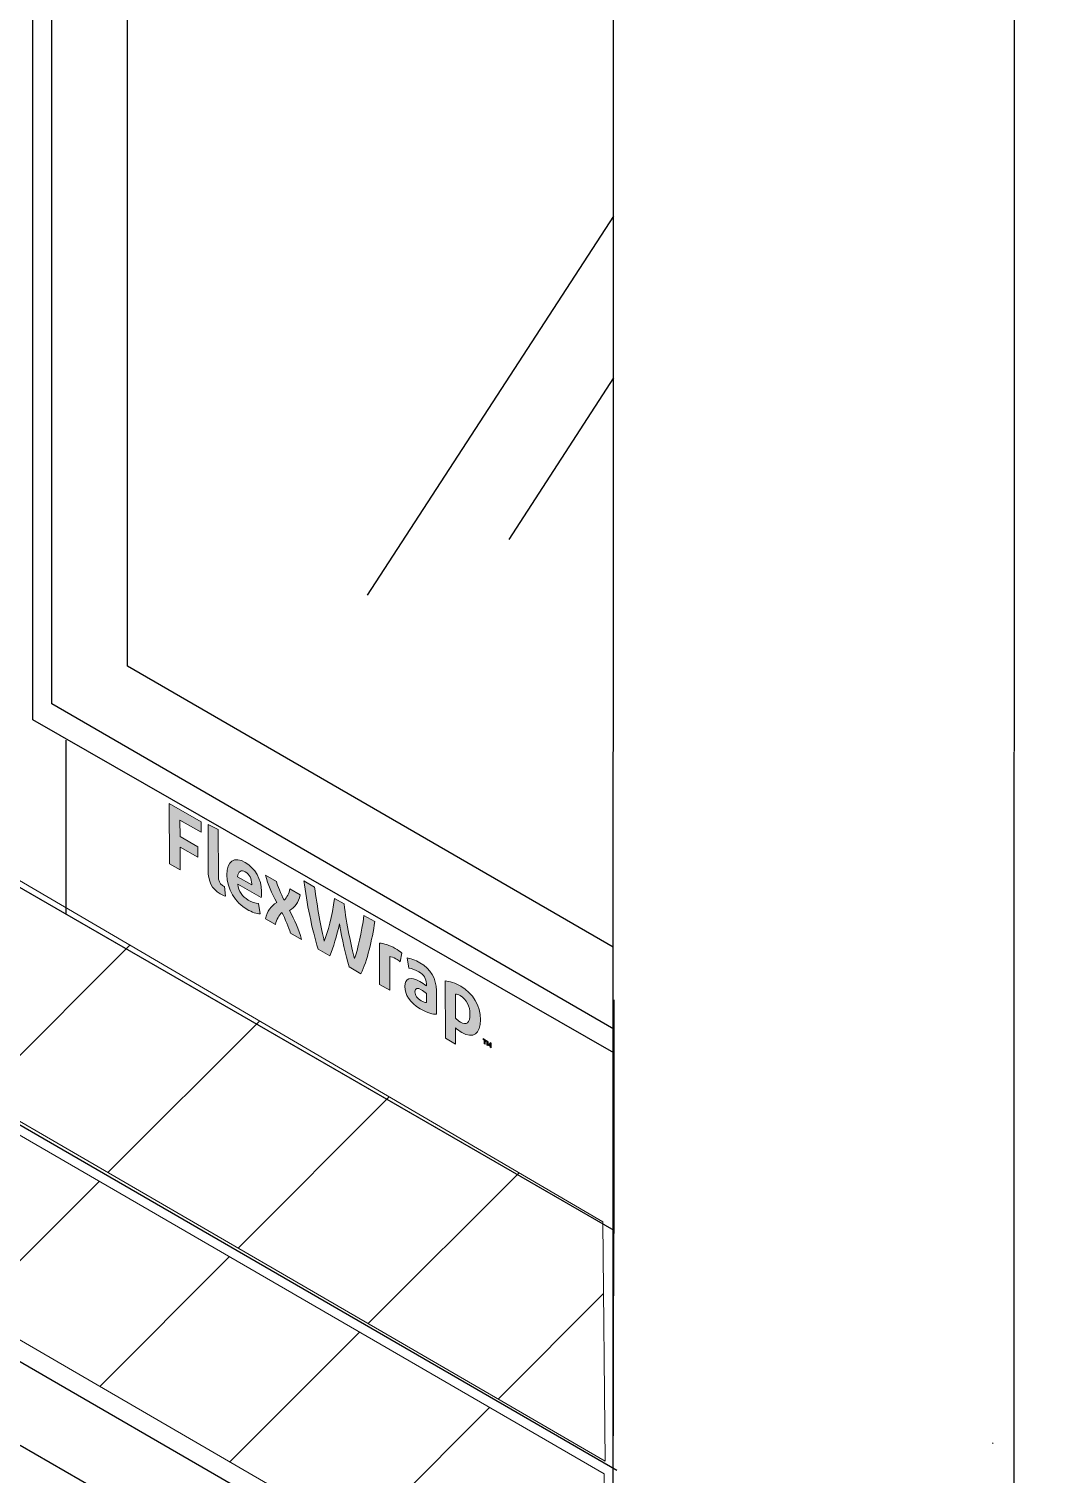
# Model space of a CAD drawing. Extents: x -1279 to 5791, y -3809 to 1769.
# Drawn here: x 4376.8 to 4447.5, y -2836.9 to -2737.5 of the extents above; entities that cross this region are included whole.
import ezdxf

# ---------------------------------------------------------------- set-up
doc = ezdxf.new("R2010")
doc.units = 0
doc.header["$MEASUREMENT"] = 0
for name, color, linetype, lineweight in [('G-ANNO-TTLB', 7, 'Continuous', 0), ('Layer 12', 7, 'Continuous', 0), ('TYVEK', 7, 'Continuous', 0)]:
    doc.layers.add(name, color=color, linetype=linetype, lineweight=lineweight)
pattern_1 = [(45, (0, 0), (-7.071067, 7.071069), [])]

# ---------------------------------------------------------------- blocks, each defined once
blk = doc.blocks.new('Block_281')
at = {"layer": 'TYVEK', "true_color": 0x003b71, "transparency": 33554687}
h = blk.add_hatch(color=156, dxfattribs=at)
h.dxf.hatch_style = 2
edge = h.paths.add_edge_path()
edge.add_spline(control_points=[(4386.419, -2794.903), (4386.419, -2794.903), (4386.409, -2790.763), (4386.409, -2790.763), (4386.409, -2790.763), (4388.594, -2792.017), (4388.594, -2792.017), (4388.594, -2792.017), (4388.596, -2792.739), (4388.596, -2792.739), (4388.596, -2792.739), (4387.144, -2791.905), (4387.144, -2791.905), (4387.144, -2791.905), (4387.147, -2793.029), (4387.147, -2793.029), (4387.147, -2793.029), (4388.368, -2793.73), (4388.368, -2793.73), (4388.368, -2793.73), (4388.37, -2794.452), (4388.37, -2794.452), (4388.37, -2794.452), (4387.149, -2793.751), (4387.149, -2793.751), (4387.149, -2793.751), (4387.152, -2795.325), (4387.152, -2795.325), (4387.152, -2795.325), (4386.419, -2794.903), (4386.419, -2794.903)], knot_values=[0, 0, 0, 0, 1, 1, 1, 2, 2, 2, 3, 3, 3, 4, 4, 4, 5, 5, 5, 6, 6, 6, 7, 7, 7, 8, 8, 8, 9, 9, 9, 10, 10, 10, 10], degree=3, periodic=0)
h = blk.add_hatch(color=156, dxfattribs=at)
h.dxf.hatch_style = 2
edge = h.paths.add_edge_path()
edge.add_spline(control_points=[(4389.792, -2795.747), (4389.793, -2796.066), (4389.865, -2796.279), (4390.07, -2796.397), (4390.121, -2796.426), (4390.173, -2796.45), (4390.219, -2796.465), (4390.219, -2796.465), (4390.272, -2797.139), (4390.272, -2797.139), (4390.174, -2797.107), (4390.015, -2797.039), (4389.913, -2796.98), (4389.323, -2796.641), (4389.086, -2796.062), (4389.084, -2795.352), (4389.084, -2795.352), (4389.076, -2792.194), (4389.076, -2792.194), (4389.076, -2792.194), (4389.784, -2792.553), (4389.784, -2792.553), (4389.784, -2792.553), (4389.792, -2795.747), (4389.792, -2795.747)], knot_values=[0, 0, 0, 0, 1, 1, 1, 2, 2, 2, 3, 3, 3, 4, 4, 4, 5, 5, 5, 6, 6, 6, 7, 7, 7, 8, 8, 8, 8], degree=3, periodic=0)
h = blk.add_hatch(color=156, dxfattribs=at)
h.dxf.hatch_style = 2
edge = h.paths.add_edge_path()
edge.add_spline(control_points=[(4391.103, -2795.797), (4391.103, -2795.797), (4392.078, -2796.357), (4392.078, -2796.357), (4392.078, -2796.357), (4392.078, -2796.286), (4392.078, -2796.286), (4392.077, -2795.954), (4391.923, -2795.624), (4391.64, -2795.462), (4391.343, -2795.291), (4391.149, -2795.421), (4391.103, -2795.797)], knot_values=[0, 0, 0, 0, 1, 1, 1, 2, 2, 2, 3, 3, 3, 4, 4, 4, 4], degree=3, periodic=0)
edge = h.paths.add_edge_path()
edge.add_spline(control_points=[(4392.662, -2798.358), (4392.436, -2798.346), (4392.103, -2798.238), (4391.765, -2798.043), (4390.939, -2797.569), (4390.373, -2796.642), (4390.37, -2795.66), (4390.368, -2794.719), (4390.885, -2794.378), (4391.639, -2794.811), (4392.311, -2795.197), (4392.753, -2796), (4392.755, -2796.793), (4392.756, -2796.97), (4392.746, -2797.118), (4392.736, -2797.231), (4392.736, -2797.231), (4391.115, -2796.3), (4391.115, -2796.3), (4391.183, -2796.811), (4391.424, -2797.163), (4391.835, -2797.398), (4392.086, -2797.543), (4392.327, -2797.616), (4392.547, -2797.636), (4392.547, -2797.636), (4392.662, -2798.358), (4392.662, -2798.358)], knot_values=[0, 0, 0, 0, 1, 1, 1, 2, 2, 2, 3, 3, 3, 4, 4, 4, 5, 5, 5, 6, 6, 6, 7, 7, 7, 8, 8, 8, 9, 9, 9, 9], degree=3, periodic=0)
h = blk.add_hatch(color=156, dxfattribs=at)
h.dxf.hatch_style = 2
edge = h.paths.add_edge_path()
edge.add_spline(control_points=[(4393.802, -2797.559), (4393.457, -2796.924), (4393.185, -2796.36), (4393.024, -2795.677), (4393.024, -2795.677), (4393.788, -2796.116), (4393.788, -2796.116), (4393.856, -2796.42), (4394.083, -2796.952), (4394.309, -2797.419), (4394.498, -2797.203), (4394.661, -2796.948), (4394.697, -2796.637), (4394.697, -2796.637), (4395.415, -2797.049), (4395.415, -2797.049), (4395.283, -2797.588), (4395.058, -2797.89), (4394.675, -2798.125), (4395.045, -2798.816), (4395.297, -2799.375), (4395.509, -2800.122), (4395.509, -2800.122), (4394.745, -2799.683), (4394.745, -2799.683), (4394.636, -2799.29), (4394.379, -2798.699), (4394.163, -2798.25), (4393.968, -2798.464), (4393.785, -2798.713), (4393.714, -2799.092), (4393.714, -2799.092), (4393.026, -2798.697), (4393.026, -2798.697), (4393.153, -2798.155), (4393.393, -2797.82), (4393.802, -2797.559)], knot_values=[0, 0, 0, 0, 1, 1, 1, 2, 2, 2, 3, 3, 3, 4, 4, 4, 5, 5, 5, 6, 6, 6, 7, 7, 7, 8, 8, 8, 9, 9, 9, 10, 10, 10, 11, 11, 11, 12, 12, 12, 12], degree=3, periodic=0)
h = blk.add_hatch(color=156, dxfattribs=at)
h.dxf.hatch_style = 2
edge = h.paths.add_edge_path()
edge.add_spline(control_points=[(4399.804, -2798.453), (4399.804, -2798.453), (4400.553, -2798.883), (4400.553, -2798.883), (4400.361, -2800.149), (4400.026, -2801.581), (4399.593, -2802.467), (4399.593, -2802.467), (4398.788, -2802.004), (4398.788, -2802.004), (4398.534, -2801.121), (4398.307, -2800.121), (4398.114, -2799.042), (4397.922, -2799.901), (4397.703, -2800.643), (4397.449, -2801.236), (4397.449, -2801.236), (4396.643, -2800.773), (4396.643, -2800.773), (4396.23, -2799.402), (4395.862, -2797.566), (4395.669, -2796.079), (4395.669, -2796.079), (4396.412, -2796.506), (4396.412, -2796.506), (4396.575, -2797.845), (4396.865, -2799.412), (4397.077, -2800.225), (4397.296, -2799.66), (4397.637, -2798.496), (4397.782, -2797.292), (4397.782, -2797.292), (4398.439, -2797.669), (4398.439, -2797.669), (4398.596, -2799.047), (4398.933, -2800.599), (4399.16, -2801.421), (4399.364, -2800.846), (4399.653, -2799.612), (4399.804, -2798.453)], knot_values=[0, 0, 0, 0, 1, 1, 1, 2, 2, 2, 3, 3, 3, 4, 4, 4, 5, 5, 5, 6, 6, 6, 7, 7, 7, 8, 8, 8, 9, 9, 9, 10, 10, 10, 11, 11, 11, 12, 12, 12, 13, 13, 13, 13], degree=3, periodic=0)
h = blk.add_hatch(color=156, dxfattribs=at)
h.dxf.hatch_style = 2
edge = h.paths.add_edge_path()
edge.add_spline(control_points=[(4401.945, -2800.728), (4402.13, -2800.834), (4402.305, -2800.958), (4402.407, -2801.046), (4402.407, -2801.046), (4402.306, -2801.656), (4402.306, -2801.656), (4402.219, -2801.57), (4402.111, -2801.496), (4402.003, -2801.435), (4401.814, -2801.326), (4401.686, -2801.293), (4401.578, -2801.291), (4401.578, -2801.291), (4401.584, -2803.61), (4401.584, -2803.61), (4401.584, -2803.61), (4400.876, -2803.203), (4400.876, -2803.203), (4400.876, -2803.203), (4400.869, -2800.37), (4400.869, -2800.37), (4401.145, -2800.369), (4401.576, -2800.516), (4401.945, -2800.728)], knot_values=[0, 0, 0, 0, 1, 1, 1, 2, 2, 2, 3, 3, 3, 4, 4, 4, 5, 5, 5, 6, 6, 6, 7, 7, 7, 8, 8, 8, 8], degree=3, periodic=0)
h = blk.add_hatch(color=156, dxfattribs=at)
h.dxf.hatch_style = 2
edge = h.paths.add_edge_path()
edge.add_spline(control_points=[(4404.101, -2804.458), (4404.101, -2804.458), (4404.099, -2803.825), (4404.099, -2803.825), (4403.981, -2803.728), (4403.858, -2803.64), (4403.735, -2803.569), (4403.499, -2803.433), (4403.315, -2803.434), (4403.315, -2803.712), (4403.316, -2803.96), (4403.47, -2804.179), (4403.742, -2804.335), (4403.896, -2804.423), (4404.024, -2804.461), (4404.101, -2804.458)], knot_values=[0, 0, 0, 0, 1, 1, 1, 2, 2, 2, 3, 3, 3, 4, 4, 4, 5, 5, 5, 5], degree=3, periodic=0)
edge = h.paths.add_edge_path()
edge.add_spline(control_points=[(4403.672, -2804.879), (4402.969, -2804.476), (4402.614, -2803.876), (4402.613, -2803.344), (4402.611, -2802.758), (4403.026, -2802.654), (4403.642, -2803.001), (4403.785, -2803.084), (4403.97, -2803.213), (4404.098, -2803.311), (4404.098, -2803.311), (4404.098, -2803.169), (4404.098, -2803.169), (4404.097, -2802.808), (4403.917, -2802.533), (4403.573, -2802.336), (4403.348, -2802.206), (4403.107, -2802.109), (4402.896, -2802.089), (4402.896, -2802.089), (4402.767, -2801.376), (4402.767, -2801.376), (4402.987, -2801.397), (4403.341, -2801.529), (4403.654, -2801.709), (4404.408, -2802.142), (4404.784, -2802.818), (4404.785, -2803.617), (4404.785, -2803.617), (4404.789, -2805.261), (4404.789, -2805.261), (4404.579, -2805.265), (4404.185, -2805.174), (4403.672, -2804.879)], knot_values=[0, 0, 0, 0, 1, 1, 1, 2, 2, 2, 3, 3, 3, 4, 4, 4, 5, 5, 5, 6, 6, 6, 7, 7, 7, 8, 8, 8, 9, 9, 9, 10, 10, 10, 11, 11, 11, 11], degree=3, periodic=0)
h = blk.add_hatch(color=156, dxfattribs=at)
h.dxf.hatch_style = 2
edge = h.paths.add_edge_path()
edge.add_spline(control_points=[(4406.435, -2805.792), (4406.887, -2806.052), (4407.096, -2805.853), (4407.095, -2805.244), (4407.093, -2804.711), (4406.898, -2804.244), (4406.431, -2803.976), (4406.303, -2803.903), (4406.21, -2803.879), (4406.103, -2803.865), (4406.103, -2803.865), (4406.107, -2805.521), (4406.107, -2805.521), (4406.204, -2805.624), (4406.286, -2805.707), (4406.435, -2805.792)], knot_values=[0, 0, 0, 0, 1, 1, 1, 2, 2, 2, 3, 3, 3, 4, 4, 4, 5, 5, 5, 5], degree=3, periodic=0)
edge = h.paths.add_edge_path()
edge.add_spline(control_points=[(4406.539, -2806.514), (4406.36, -2806.411), (4406.237, -2806.316), (4406.108, -2806.19), (4406.108, -2806.19), (4406.111, -2807.313), (4406.111, -2807.313), (4406.111, -2807.313), (4405.408, -2806.91), (4405.408, -2806.91), (4405.408, -2806.91), (4405.399, -2802.964), (4405.399, -2802.964), (4405.691, -2802.978), (4406.101, -2803.113), (4406.465, -2803.323), (4407.306, -2803.806), (4407.811, -2804.686), (4407.813, -2805.632), (4407.815, -2806.602), (4407.34, -2806.973), (4406.539, -2806.514)], knot_values=[0, 0, 0, 0, 1, 1, 1, 2, 2, 2, 3, 3, 3, 4, 4, 4, 5, 5, 5, 6, 6, 6, 7, 7, 7, 7], degree=3, periodic=0)
h = blk.add_hatch(color=156, dxfattribs=at)
h.dxf.hatch_style = 2
edge = h.paths.add_edge_path()
edge.add_spline(control_points=[(4408.321, -2807.119), (4408.347, -2807.206), (4408.372, -2807.273), (4408.403, -2807.343), (4408.433, -2807.308), (4408.455, -2807.268), (4408.48, -2807.21), (4408.48, -2807.21), (4408.554, -2807.252), (4408.554, -2807.252), (4408.554, -2807.252), (4408.554, -2807.558), (4408.554, -2807.558), (4408.554, -2807.558), (4408.49, -2807.521), (4408.49, -2807.521), (4408.49, -2807.521), (4408.49, -2807.38), (4408.49, -2807.38), (4408.49, -2807.38), (4408.493, -2807.335), (4408.493, -2807.335), (4408.472, -2807.368), (4408.448, -2807.403), (4408.426, -2807.429), (4408.426, -2807.429), (4408.377, -2807.401), (4408.377, -2807.401), (4408.355, -2807.349), (4408.33, -2807.285), (4408.309, -2807.226), (4408.309, -2807.226), (4408.312, -2807.278), (4408.312, -2807.278), (4408.312, -2807.278), (4408.312, -2807.419), (4408.312, -2807.419), (4408.312, -2807.419), (4408.248, -2807.382), (4408.248, -2807.382), (4408.248, -2807.382), (4408.247, -2807.076), (4408.247, -2807.076), (4408.247, -2807.076), (4408.321, -2807.119), (4408.321, -2807.119)], knot_values=[0, 0, 0, 0, 1, 1, 1, 2, 2, 2, 3, 3, 3, 4, 4, 4, 5, 5, 5, 6, 6, 6, 7, 7, 7, 8, 8, 8, 9, 9, 9, 10, 10, 10, 11, 11, 11, 12, 12, 12, 13, 13, 13, 14, 14, 14, 15, 15, 15, 15], degree=3, periodic=0)
edge = h.paths.add_edge_path()
edge.add_spline(control_points=[(4408.075, -2807.045), (4408.075, -2807.045), (4408.004, -2807.004), (4408.004, -2807.004), (4408.004, -2807.004), (4408.003, -2806.937), (4408.003, -2806.937), (4408.003, -2806.937), (4408.218, -2807.06), (4408.218, -2807.06), (4408.218, -2807.06), (4408.218, -2807.127), (4408.218, -2807.127), (4408.218, -2807.127), (4408.146, -2807.086), (4408.146, -2807.086), (4408.146, -2807.086), (4408.147, -2807.324), (4408.147, -2807.324), (4408.147, -2807.324), (4408.076, -2807.283), (4408.076, -2807.283), (4408.076, -2807.283), (4408.075, -2807.045), (4408.075, -2807.045)], knot_values=[0, 0, 0, 0, 1, 1, 1, 2, 2, 2, 3, 3, 3, 4, 4, 4, 5, 5, 5, 6, 6, 6, 7, 7, 7, 8, 8, 8, 8], degree=3, periodic=0)
at = {"layer": 'TYVEK'}
for points, knots in [([(4386.419, -2794.903), (4386.419, -2794.903), (4386.409, -2790.763), (4386.409, -2790.763), (4386.409, -2790.763), (4388.594, -2792.017), (4388.594, -2792.017), (4388.594, -2792.017), (4388.596, -2792.739), (4388.596, -2792.739), (4388.596, -2792.739), (4387.144, -2791.905), (4387.144, -2791.905), (4387.144, -2791.905), (4387.147, -2793.029), (4387.147, -2793.029), (4387.147, -2793.029), (4388.368, -2793.73), (4388.368, -2793.73), (4388.368, -2793.73), (4388.37, -2794.452), (4388.37, -2794.452), (4388.37, -2794.452), (4387.149, -2793.751), (4387.149, -2793.751), (4387.149, -2793.751), (4387.152, -2795.325), (4387.152, -2795.325), (4387.152, -2795.325), (4386.419, -2794.903), (4386.419, -2794.903)], [0, 0, 0, 0, 1, 1, 1, 2, 2, 2, 3, 3, 3, 4, 4, 4, 5, 5, 5, 6, 6, 6, 7, 7, 7, 8, 8, 8, 9, 9, 9, 10, 10, 10, 10]), ([(4389.792, -2795.747), (4389.793, -2796.066), (4389.865, -2796.279), (4390.07, -2796.397), (4390.121, -2796.426), (4390.173, -2796.45), (4390.219, -2796.465), (4390.219, -2796.465), (4390.272, -2797.139), (4390.272, -2797.139), (4390.174, -2797.107), (4390.015, -2797.039), (4389.913, -2796.98), (4389.323, -2796.641), (4389.086, -2796.062), (4389.084, -2795.352), (4389.084, -2795.352), (4389.076, -2792.194), (4389.076, -2792.194), (4389.076, -2792.194), (4389.784, -2792.553), (4389.784, -2792.553), (4389.784, -2792.553), (4389.792, -2795.747), (4389.792, -2795.747)], [0, 0, 0, 0, 1, 1, 1, 2, 2, 2, 3, 3, 3, 4, 4, 4, 5, 5, 5, 6, 6, 6, 7, 7, 7, 8, 8, 8, 8]), ([(4392.662, -2798.358), (4392.436, -2798.346), (4392.103, -2798.238), (4391.765, -2798.043), (4390.939, -2797.569), (4390.373, -2796.642), (4390.37, -2795.66), (4390.368, -2794.719), (4390.885, -2794.378), (4391.639, -2794.811), (4392.311, -2795.197), (4392.753, -2796), (4392.755, -2796.793), (4392.756, -2796.97), (4392.746, -2797.118), (4392.736, -2797.231), (4392.736, -2797.231), (4391.115, -2796.3), (4391.115, -2796.3), (4391.183, -2796.811), (4391.424, -2797.163), (4391.835, -2797.398), (4392.086, -2797.543), (4392.327, -2797.616), (4392.547, -2797.636), (4392.547, -2797.636), (4392.662, -2798.358), (4392.662, -2798.358)], [0, 0, 0, 0, 1, 1, 1, 2, 2, 2, 3, 3, 3, 4, 4, 4, 5, 5, 5, 6, 6, 6, 7, 7, 7, 8, 8, 8, 9, 9, 9, 9]), ([(4391.103, -2795.797), (4391.103, -2795.797), (4392.078, -2796.357), (4392.078, -2796.357), (4392.078, -2796.357), (4392.078, -2796.286), (4392.078, -2796.286), (4392.077, -2795.954), (4391.923, -2795.624), (4391.64, -2795.462), (4391.343, -2795.291), (4391.149, -2795.421), (4391.103, -2795.797)], [0, 0, 0, 0, 1, 1, 1, 2, 2, 2, 3, 3, 3, 4, 4, 4, 4]), ([(4393.802, -2797.559), (4393.457, -2796.924), (4393.185, -2796.36), (4393.024, -2795.677), (4393.024, -2795.677), (4393.788, -2796.116), (4393.788, -2796.116), (4393.856, -2796.42), (4394.083, -2796.952), (4394.309, -2797.419), (4394.498, -2797.203), (4394.661, -2796.948), (4394.697, -2796.637), (4394.697, -2796.637), (4395.415, -2797.049), (4395.415, -2797.049), (4395.283, -2797.588), (4395.058, -2797.89), (4394.675, -2798.125), (4395.045, -2798.816), (4395.297, -2799.375), (4395.509, -2800.122), (4395.509, -2800.122), (4394.745, -2799.683), (4394.745, -2799.683), (4394.636, -2799.29), (4394.379, -2798.699), (4394.163, -2798.25), (4393.968, -2798.464), (4393.785, -2798.713), (4393.714, -2799.092), (4393.714, -2799.092), (4393.026, -2798.697), (4393.026, -2798.697), (4393.153, -2798.155), (4393.393, -2797.82), (4393.802, -2797.559)], [0, 0, 0, 0, 1, 1, 1, 2, 2, 2, 3, 3, 3, 4, 4, 4, 5, 5, 5, 6, 6, 6, 7, 7, 7, 8, 8, 8, 9, 9, 9, 10, 10, 10, 11, 11, 11, 12, 12, 12, 12]), ([(4399.804, -2798.453), (4399.804, -2798.453), (4400.553, -2798.883), (4400.553, -2798.883), (4400.361, -2800.149), (4400.026, -2801.581), (4399.593, -2802.467), (4399.593, -2802.467), (4398.788, -2802.004), (4398.788, -2802.004), (4398.534, -2801.121), (4398.307, -2800.121), (4398.114, -2799.042), (4397.922, -2799.901), (4397.703, -2800.643), (4397.449, -2801.236), (4397.449, -2801.236), (4396.643, -2800.773), (4396.643, -2800.773), (4396.23, -2799.402), (4395.862, -2797.566), (4395.669, -2796.079), (4395.669, -2796.079), (4396.412, -2796.506), (4396.412, -2796.506), (4396.575, -2797.845), (4396.865, -2799.412), (4397.077, -2800.225), (4397.296, -2799.66), (4397.637, -2798.496), (4397.782, -2797.292), (4397.782, -2797.292), (4398.439, -2797.669), (4398.439, -2797.669), (4398.596, -2799.047), (4398.933, -2800.599), (4399.16, -2801.421), (4399.364, -2800.846), (4399.653, -2799.612), (4399.804, -2798.453)], [0, 0, 0, 0, 1, 1, 1, 2, 2, 2, 3, 3, 3, 4, 4, 4, 5, 5, 5, 6, 6, 6, 7, 7, 7, 8, 8, 8, 9, 9, 9, 10, 10, 10, 11, 11, 11, 12, 12, 12, 13, 13, 13, 13]), ([(4401.945, -2800.728), (4402.13, -2800.834), (4402.305, -2800.958), (4402.407, -2801.046), (4402.407, -2801.046), (4402.306, -2801.656), (4402.306, -2801.656), (4402.219, -2801.57), (4402.111, -2801.496), (4402.003, -2801.435), (4401.814, -2801.326), (4401.686, -2801.293), (4401.578, -2801.291), (4401.578, -2801.291), (4401.584, -2803.61), (4401.584, -2803.61), (4401.584, -2803.61), (4400.876, -2803.203), (4400.876, -2803.203), (4400.876, -2803.203), (4400.869, -2800.37), (4400.869, -2800.37), (4401.145, -2800.369), (4401.576, -2800.516), (4401.945, -2800.728)], [0, 0, 0, 0, 1, 1, 1, 2, 2, 2, 3, 3, 3, 4, 4, 4, 5, 5, 5, 6, 6, 6, 7, 7, 7, 8, 8, 8, 8]), ([(4403.672, -2804.879), (4402.969, -2804.476), (4402.614, -2803.876), (4402.613, -2803.344), (4402.611, -2802.758), (4403.026, -2802.654), (4403.642, -2803.001), (4403.785, -2803.084), (4403.97, -2803.213), (4404.098, -2803.311), (4404.098, -2803.311), (4404.098, -2803.169), (4404.098, -2803.169), (4404.097, -2802.808), (4403.917, -2802.533), (4403.573, -2802.336), (4403.348, -2802.206), (4403.107, -2802.109), (4402.896, -2802.089), (4402.896, -2802.089), (4402.767, -2801.376), (4402.767, -2801.376), (4402.987, -2801.397), (4403.341, -2801.529), (4403.654, -2801.709), (4404.408, -2802.142), (4404.784, -2802.818), (4404.785, -2803.617), (4404.785, -2803.617), (4404.789, -2805.261), (4404.789, -2805.261), (4404.579, -2805.265), (4404.185, -2805.174), (4403.672, -2804.879)], [0, 0, 0, 0, 1, 1, 1, 2, 2, 2, 3, 3, 3, 4, 4, 4, 5, 5, 5, 6, 6, 6, 7, 7, 7, 8, 8, 8, 9, 9, 9, 10, 10, 10, 11, 11, 11, 11]), ([(4406.539, -2806.514), (4406.36, -2806.411), (4406.237, -2806.316), (4406.108, -2806.19), (4406.108, -2806.19), (4406.111, -2807.313), (4406.111, -2807.313), (4406.111, -2807.313), (4405.408, -2806.91), (4405.408, -2806.91), (4405.408, -2806.91), (4405.399, -2802.964), (4405.399, -2802.964), (4405.691, -2802.978), (4406.101, -2803.113), (4406.465, -2803.323), (4407.306, -2803.806), (4407.811, -2804.686), (4407.813, -2805.632), (4407.815, -2806.602), (4407.34, -2806.973), (4406.539, -2806.514)], [0, 0, 0, 0, 1, 1, 1, 2, 2, 2, 3, 3, 3, 4, 4, 4, 5, 5, 5, 6, 6, 6, 7, 7, 7, 7]), ([(4404.101, -2804.458), (4404.101, -2804.458), (4404.099, -2803.825), (4404.099, -2803.825), (4403.981, -2803.728), (4403.858, -2803.64), (4403.735, -2803.569), (4403.499, -2803.433), (4403.315, -2803.434), (4403.315, -2803.712), (4403.316, -2803.96), (4403.47, -2804.179), (4403.742, -2804.335), (4403.896, -2804.423), (4404.024, -2804.461), (4404.101, -2804.458)], [0, 0, 0, 0, 1, 1, 1, 2, 2, 2, 3, 3, 3, 4, 4, 4, 5, 5, 5, 5]), ([(4406.435, -2805.792), (4406.887, -2806.052), (4407.096, -2805.853), (4407.095, -2805.244), (4407.093, -2804.711), (4406.898, -2804.244), (4406.431, -2803.976), (4406.303, -2803.903), (4406.21, -2803.879), (4406.103, -2803.865), (4406.103, -2803.865), (4406.107, -2805.521), (4406.107, -2805.521), (4406.204, -2805.624), (4406.286, -2805.707), (4406.435, -2805.792)], [0, 0, 0, 0, 1, 1, 1, 2, 2, 2, 3, 3, 3, 4, 4, 4, 5, 5, 5, 5]), ([(4408.075, -2807.045), (4408.075, -2807.045), (4408.004, -2807.004), (4408.004, -2807.004), (4408.004, -2807.004), (4408.003, -2806.937), (4408.003, -2806.937), (4408.003, -2806.937), (4408.218, -2807.06), (4408.218, -2807.06), (4408.218, -2807.06), (4408.218, -2807.127), (4408.218, -2807.127), (4408.218, -2807.127), (4408.146, -2807.086), (4408.146, -2807.086), (4408.146, -2807.086), (4408.147, -2807.324), (4408.147, -2807.324), (4408.147, -2807.324), (4408.076, -2807.283), (4408.076, -2807.283), (4408.076, -2807.283), (4408.075, -2807.045), (4408.075, -2807.045)], [0, 0, 0, 0, 1, 1, 1, 2, 2, 2, 3, 3, 3, 4, 4, 4, 5, 5, 5, 6, 6, 6, 7, 7, 7, 8, 8, 8, 8]), ([(4408.321, -2807.119), (4408.347, -2807.206), (4408.372, -2807.273), (4408.403, -2807.343), (4408.433, -2807.308), (4408.455, -2807.268), (4408.48, -2807.21), (4408.48, -2807.21), (4408.554, -2807.252), (4408.554, -2807.252), (4408.554, -2807.252), (4408.554, -2807.558), (4408.554, -2807.558), (4408.554, -2807.558), (4408.49, -2807.521), (4408.49, -2807.521), (4408.49, -2807.521), (4408.49, -2807.38), (4408.49, -2807.38), (4408.49, -2807.38), (4408.493, -2807.335), (4408.493, -2807.335), (4408.472, -2807.368), (4408.448, -2807.403), (4408.426, -2807.429), (4408.426, -2807.429), (4408.377, -2807.401), (4408.377, -2807.401), (4408.355, -2807.349), (4408.33, -2807.285), (4408.309, -2807.226), (4408.309, -2807.226), (4408.312, -2807.278), (4408.312, -2807.278), (4408.312, -2807.278), (4408.312, -2807.419), (4408.312, -2807.419), (4408.312, -2807.419), (4408.248, -2807.382), (4408.248, -2807.382), (4408.248, -2807.382), (4408.247, -2807.076), (4408.247, -2807.076), (4408.247, -2807.076), (4408.321, -2807.119), (4408.321, -2807.119)], [0, 0, 0, 0, 1, 1, 1, 2, 2, 2, 3, 3, 3, 4, 4, 4, 5, 5, 5, 6, 6, 6, 7, 7, 7, 8, 8, 8, 9, 9, 9, 10, 10, 10, 11, 11, 11, 12, 12, 12, 13, 13, 13, 14, 14, 14, 15, 15, 15, 15])]:
    blk.add_open_spline(points, degree=3, knots=knots, dxfattribs=at)
blk = doc.blocks.new('Block_280')
at = {"layer": 'TYVEK'}
blk.add_blockref('Block_281', (0, 0), dxfattribs=at)

msp = doc.modelspace()

# ---------------------------------------------------------------- hatches: boundary and pattern name
at = {"layer": 'G-ANNO-TTLB', "true_color": 0xff00ff, "transparency": 33554687}
h = msp.add_hatch(color=6, dxfattribs=at)
edge = h.paths.add_edge_path()
edge.add_spline(control_points=[(5472, -3692.604), (5472, -3692.604), (2542.482, -3692.604), (2542.482, -3692.604), (2542.482, -3692.604), (2542.482, -1235.604), (2542.482, -1235.604), (2542.482, -1235.604), (5472, -1235.604), (5472, -1235.604), (5472, -1235.604), (5472, -3692.604), (5472, -3692.604)], knot_values=[0, 0, 0, 0, 1, 1, 1, 2, 2, 2, 3, 3, 3, 4, 4, 4, 4], degree=3, periodic=0)
edge = h.paths.add_edge_path()
edge.add_spline(control_points=[(2551.482, -1244.604), (2551.482, -1244.604), (2551.482, -3683.604), (2551.482, -3683.604), (2551.482, -3683.604), (5463, -3683.604), (5463, -3683.604), (5463, -3683.604), (5463, -1244.604), (5463, -1244.604), (5463, -1244.604), (2551.482, -1244.604), (2551.482, -1244.604)], knot_values=[0, 0, 0, 0, 1, 1, 1, 2, 2, 2, 3, 3, 3, 4, 4, 4, 4], degree=3, periodic=0)
edge.add_line((2551.482, -1244.604), (2551.482, -1244.604))
at = {"layer": 'Layer 12', "true_color": 0x000000, "transparency": 33554687}
h = msp.add_hatch(dxfattribs=at)
h.set_pattern_fill('_U', color=18, scale=10, angle=44.99999, style=2, pattern_type=0)
h.set_pattern_definition(pattern_1)
h.paths.add_polyline_path([(4416.391, -2836.007), (4353.159, -2799.302), (4366.508, -2790.461), (4416.246, -2819.535)])
h = msp.add_hatch(dxfattribs=at)
h.set_pattern_fill('_U', color=18, scale=10, angle=44.99999, style=2, pattern_type=0)
h.set_pattern_definition(pattern_1)
h.paths.add_polyline_path([(4416.323, -2836.89), (4416.323, -2851.029), (4340.619, -2807.037), (4352.82, -2800.09)])

# ---------------------------------------------------------------- linework, layer by layer
at = {"layer": 'G-ANNO-TTLB'}
for points in [[(5472, -3692.604), (5472, -3692.604), (2542.482, -3692.604), (2542.482, -3692.604), (2542.482, -3692.604), (2542.482, -1235.604), (2542.482, -1235.604), (2542.482, -1235.604), (5472, -1235.604), (5472, -1235.604), (5472, -1235.604), (5472, -3692.604), (5472, -3692.604)], [(2551.482, -1244.604), (2551.482, -1244.604), (2551.482, -3683.604), (2551.482, -3683.604), (2551.482, -3683.604), (5463, -3683.604), (5463, -3683.604), (5463, -3683.604), (5463, -1244.604), (5463, -1244.604), (5463, -1244.604), (2551.482, -1244.604), (2551.482, -1244.604)]]:
    msp.add_open_spline(points, degree=3, knots=[0, 0, 0, 0, 1, 1, 1, 2, 2, 2, 3, 3, 3, 4, 4, 4, 4], dxfattribs=at)
at = {"layer": 'Layer 12'}
for points in [[(4416.391, -2836.007), (4353.159, -2799.302), (4366.508, -2790.461), (4416.246, -2819.535)], [(4416.323, -2836.89), (4416.323, -2851.029), (4340.619, -2807.037), (4352.82, -2800.09)]]:
    msp.add_lwpolyline(points, close=True, dxfattribs=at)
at = {"layer": 'TYVEK', "color": 3, "lineweight": 25, "true_color": 0x00ff00}
for p, q in [((4377.025, -2784.99), (4377.025, -2664.136)), ((4378.319, -2783.904), (4378.319, -2664.894)), ((4383.526, -2781.298), (4383.526, -2667.945)), ((4416.956, -2800.637), (4383.526, -2781.298)), ((4416.988, -2806.274), (4378.319, -2783.904)), ((4416.988, -2807.902), (4377.025, -2784.99))]:
    msp.add_line(p, q, dxfattribs=at)
at = {"layer": 'TYVEK', "color": 18, "lineweight": 25, "true_color": 0x000000}
for p, q in [((4444.547, -2841.673), (4444.56, -2678.612)), ((4416.939, -2858.492), (4416.989, -2687.556)), ((4394.649, -2807.229), (4416.989, -2820.117))]:
    msp.add_line(p, q, dxfattribs=at)
at = {"layer": 'TYVEK', "color": 252, "lineweight": 25, "true_color": 0x848484}
for p, q in [((4416.97, -2750.343), (4400.028, -2776.428)), ((4416.967, -2761.477), (4409.77, -2772.592))]:
    msp.add_line(p, q, dxfattribs=at)
at = {"layer": 'TYVEK', "color": 4, "lineweight": 25, "true_color": 0x00ffff}
for p, q in [((4379.323, -2798.387), (4379.323, -2786.396)), ((4367.816, -2791.749), (4417.001, -2820.124)), ((4376.808, -2796.937), (4416.988, -2820.117)), ((4353.22, -2799.621), (4417.208, -2836.637)), ((4416.988, -2804.277), (4416.988, -2820.337)), ((4339.396, -2807.904), (4416.056, -2852.25)), ((4416.935, -2856.54), (4416.989, -2819.831)), ((4376.16, -2834.902), (4416.939, -2858.492)), ((4443.049, -2834.753), (4443.103, -2834.784))]:
    msp.add_line(p, q, dxfattribs=at)

# ---------------------------------------------------------------- block references
at = {"layer": 'TYVEK'}
msp.add_blockref('Block_280', (0, 0), dxfattribs=at)

doc.saveas('drawing.dxf')
